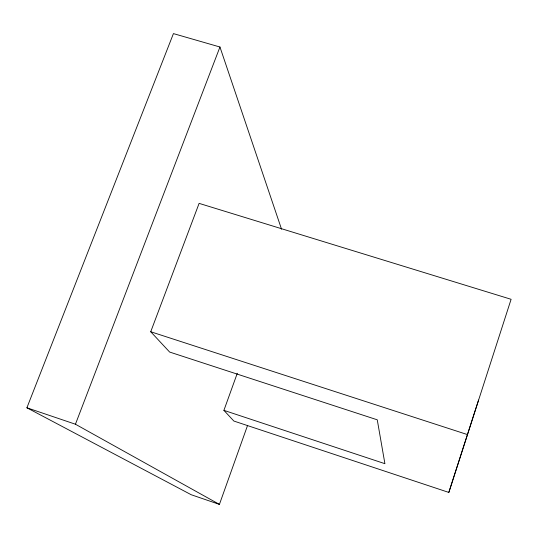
<?xml version="1.0" encoding="UTF-8"?>
<svg xmlns="http://www.w3.org/2000/svg" width="538" height="538" viewBox="0 0 538 538"><rect width="100%" height="100%" fill="white"/><g stroke="black" fill="none" stroke-linecap="round" stroke-linejoin="round"><path stroke-width="0.81" d="M237.292 373.278L223.909 410.36L233.862 421.046L448.826 492.431L478.564 400.084M448.826 492.431L511.1 299.296L199.107 203.371L150.727 331.751L169.625 352.047L377.259 419.815L384.905 463.682L223.909 410.36M281.562 229.262L219.955 47.008L173.431 33.605L26.9 407.784L191.185 494.725L219.423 504.395L247.561 425.457M219.423 504.395L75.441 424.226L219.955 47.008M150.727 331.751L467.529 434.61M26.9 407.784L75.441 424.226"/></g></svg>
